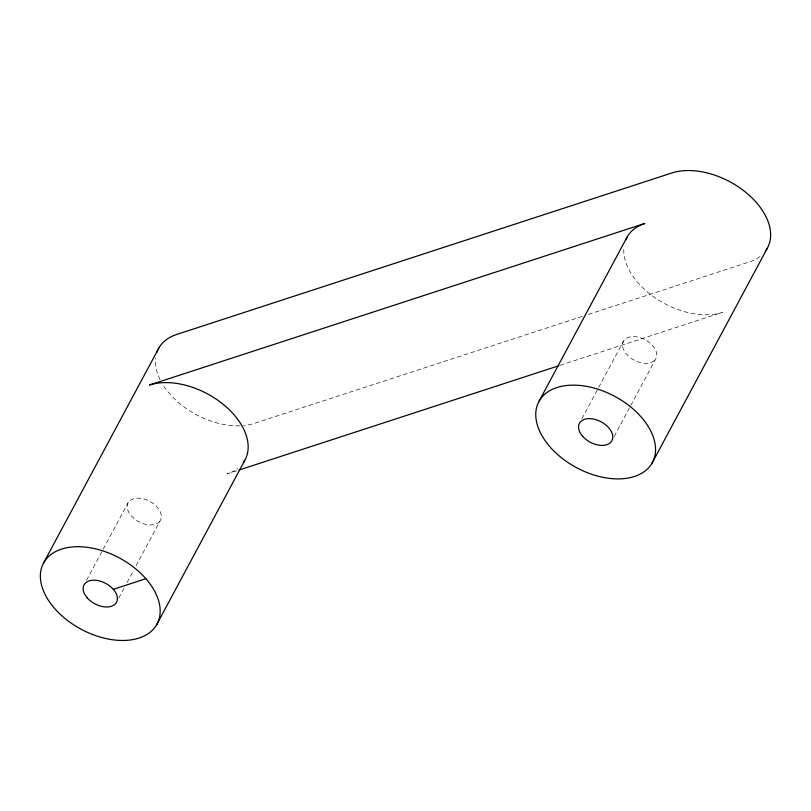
<?xml version="1.0" encoding="UTF-8"?>
<svg xmlns="http://www.w3.org/2000/svg" width="811" height="811" viewBox="0 0 811 811"><rect width="100%" height="100%" fill="white"/><g stroke="black" fill="none" stroke-linecap="round" stroke-linejoin="round"><path stroke-width="0.61" stroke-dasharray="4.05 3.04" d="M86.524 580.281L102.571 550.345M103.169 549.229L128.138 502.658M118.771 598.031L124.113 588.056M127.094 582.511L133.633 570.305M136.015 565.875L160.385 520.409A18.41 11.557 28.2 0 0 141.175 498.41A18.41 11.557 28.2 0 0 131.23 515.786A18.41 11.557 28.2 0 0 160.385 520.409M581.913 418.709L623.537 341.086M614.16 436.46L630.218 406.524M630.806 405.409L655.785 358.837A18.41 11.557 28.2 0 0 636.574 336.839A18.41 11.557 28.2 0 0 626.619 354.214A18.41 11.557 28.2 0 0 655.785 358.837M582.42 316.371L254.157 423.433A64.424 40.459 28.2 0 1 243.564 425.582M588.431 314.415L749.557 261.862A64.424 40.459 28.2 0 0 760.039 256.499M236.7 470.796L227.08 473.928A64.424 40.459 28.2 0 0 237.572 468.565M560.158 365.305L722.479 312.367A64.424 40.459 28.2 0 1 656.363 298.671A64.424 40.459 28.2 0 1 623.943 246.99M239.853 425.826A64.424 40.459 28.2 0 1 162.382 383.867M160.061 379.629A64.424 40.459 28.2 0 1 155.631 358.067"/><path stroke-width="1.22" d="M43.835 562.53L158.905 347.919M156.695 624.652A64.424 40.459 28.2 0 0 89.463 547.648A64.424 40.459 28.2 0 0 54.631 608.473A64.424 40.459 28.2 0 0 156.695 624.652L244.699 460.536M539.224 400.958L627.227 236.842M652.095 463.081A64.424 40.459 28.2 0 0 584.853 386.077A64.424 40.459 28.2 0 0 550.03 446.902A64.424 40.459 28.2 0 0 652.095 463.081L767.165 248.47M239.113 470.015L558.951 365.7M113.297 589.344L145.889 578.709M243.442 462.513A64.424 40.459 28.2 0 0 223.704 404.74A64.424 40.459 28.2 0 0 149.447 385.022L644.836 223.451A64.424 40.459 28.2 0 0 625.687 240.015M765.209 251.4A64.424 40.459 28.2 0 0 746.87 193.251A64.424 40.459 28.2 0 0 671.913 172.946L176.524 334.517A64.424 40.459 28.2 0 0 156.959 352.197M582.622 436.277A18.41 11.557 28.2 0 0 611.788 440.9A18.41 11.557 28.2 0 0 592.567 418.892A18.41 11.557 28.2 0 0 582.622 436.277M87.223 597.849A18.41 11.557 28.2 0 0 116.389 602.472A18.41 11.557 28.2 0 0 97.178 580.463A18.41 11.557 28.2 0 0 87.223 597.849"/></g></svg>
